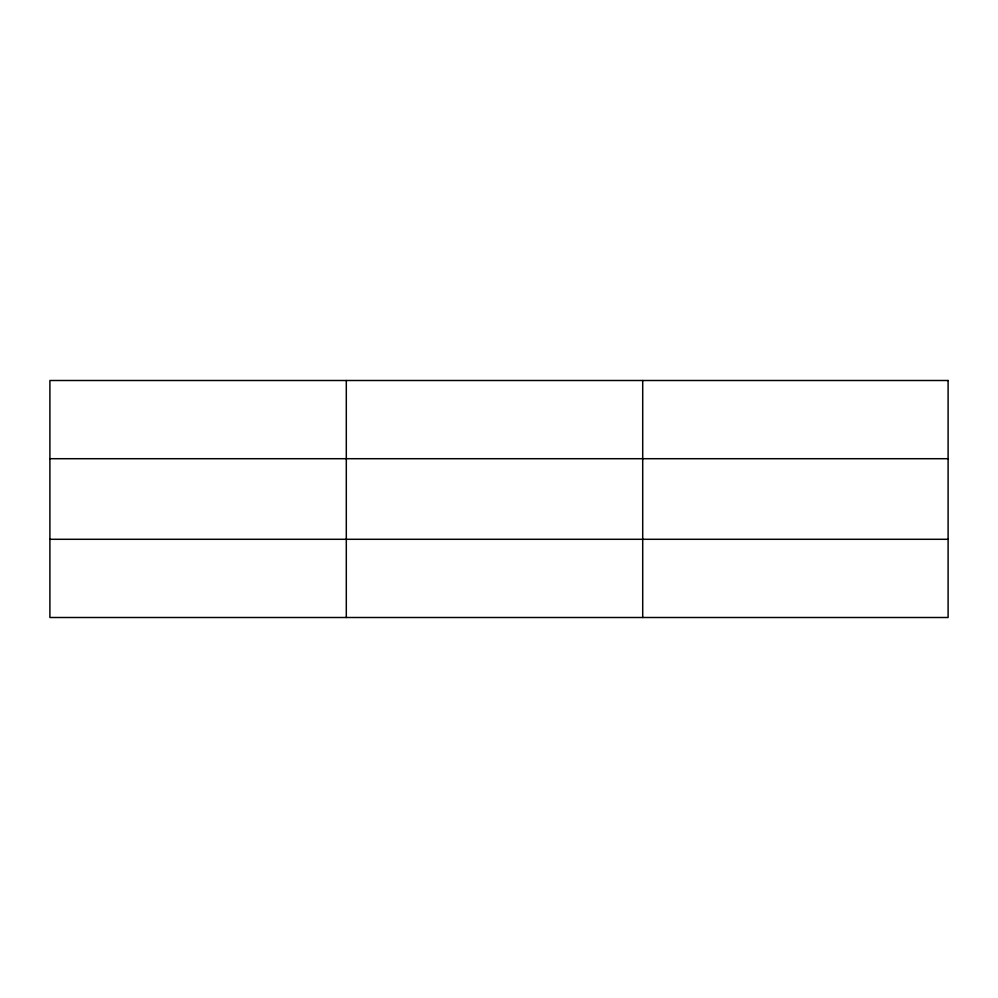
<?xml version="1.0" encoding="UTF-8"?>
<svg xmlns="http://www.w3.org/2000/svg" width="998" height="998" viewBox="0 0 998 998"><rect width="100%" height="100%" fill="white"/><g stroke="black" fill="none" stroke-linecap="round" stroke-linejoin="round"><path stroke-width="1.5" d="M346.306 380.5L346.306 617.5M642.712 380.5L642.712 617.5M49.9 458.706L948.1 458.706M49.9 539.294L948.1 539.294M948.1 380.5L948.1 617.5L49.9 617.5L49.9 380.5L948.1 380.5"/></g></svg>
